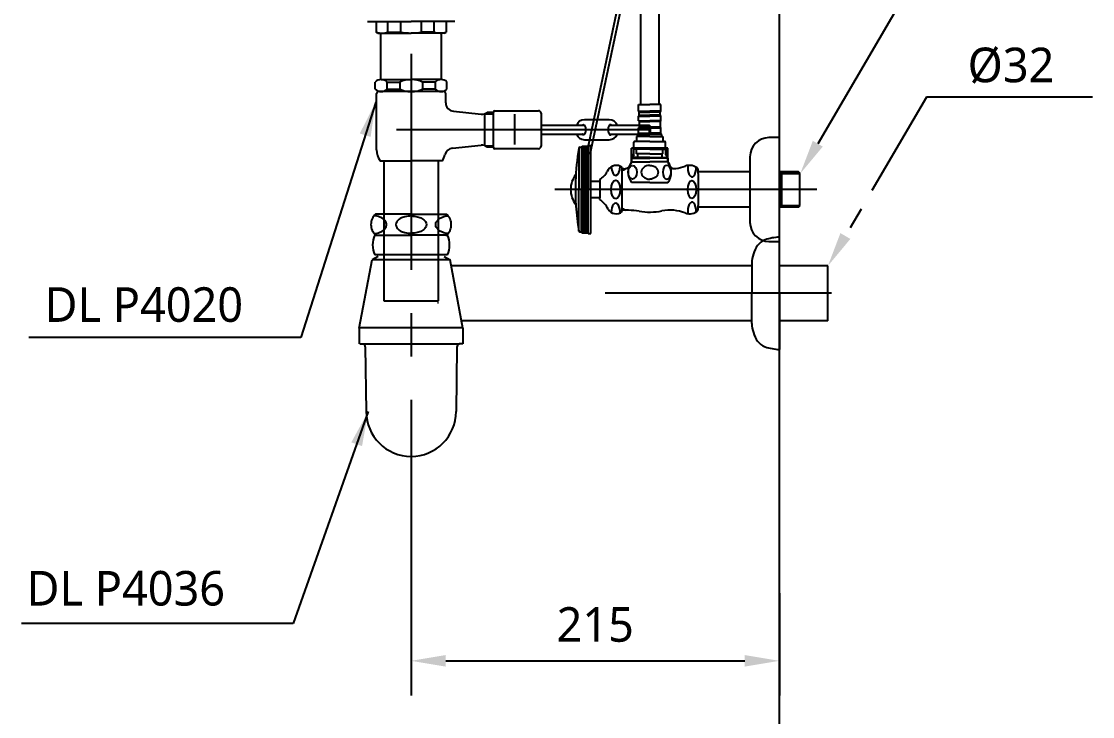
# Model space of a CAD drawing. Extents: x 572 to 8286, y -137 to 2100.
# Drawn here: x 6419 to 7038, y 309 to 711 of the extents above; entities that cross this region are included whole.
import ezdxf

# ---------------------------------------------------------------- set-up
doc = ezdxf.new("R2010")
doc.units = 0
doc.header["$LTSCALE"] = 50
doc.header["$MEASUREMENT"] = 0
doc.linetypes.add('CENTER', pattern=[2, 1.25, -0.25, 0.25, -0.25])
doc.layers.get('0').update_dxf_attribs({"linetype": 'CONTINUOUS'})
doc.layers.get('DEFPOINTS').update_dxf_attribs({"linetype": 'CONTINUOUS'})
for name, color, linetype in [('1', 1, 'CENTER'), ('3', 3, 'CONTINUOUS'), ('4', 4, 'CONTINUOUS'), ('6', 6, 'CONTINUOUS'), ('7', 7, 'CONTINUOUS'), ('CENTER', 2, 'CENTER')]:
    doc.layers.add(name, color=color, linetype=linetype)
doc.styles.add('GHS', font='romans', dxfattribs={"bigfont": 'ghs'})
doc.styles.get("Standard").update_dxf_attribs({"font": 'NanumGothic.ttf'})
doc.dimstyles.get("Standard").update_dxf_attribs({"dimtxt": 2.5, "dimasz": 2, "dimexe": 2, "dimexo": 1, "dimgap": 2, "dimtad": 1, "dimdec": 0, "dimlfac": 10, "dimrnd": 1, "dimzin": 0, "dimdsep": 46, "dimtxsty": 'Standard', "dimcen": 0, "dimclrd": 7, "dimclre": 7, "dimclrt": 2, "dimadec": 0, "dimazin": 0, "dimtfac": 1, "dimtdec": 0, "dimtofl": 0, "dimtmove": 0, "dimatfit": 3, "dimfxl": 0, "dimtolj": 1, "dimtzin": 0, "dimarcsym": 0})

# ---------------------------------------------------------------- blocks, each defined once
blk = doc.blocks.new('*D37')
at = {"layer": '3', "color": 3, "lineweight": -2}
for p, q in [((6643.93, 479.68), (6643.93, 321.4)), ((6856.93, 380.52), (6856.93, 321.4)), ((6663.93, 341.4), (6836.93, 341.4))]:
    blk.add_line(p, q, dxfattribs=at)
at = {"layer": '3', "color": 3}
for points in [[(6663.93, 344.73), (6663.93, 338.07), (6643.93, 341.4)], [(6836.93, 344.73), (6836.93, 338.07), (6856.93, 341.4)]]:
    blk.add_solid(points, dxfattribs=at)
at = {"layer": 'DEFPOINTS', "color": 0}
for p in [(6643.93, 479.68), (6856.93, 380.52), (6856.93, 341.4)]:
    blk.add_point(p, dxfattribs=at)
at = {"layer": '3', "color": 2, "insert": (6750.43, 362.29), "char_height": 20, "attachment_point": 5}
blk.add_mtext('\\A1;215', dxfattribs=at)

msp = doc.modelspace()

# ---------------------------------------------------------------- linework, layer by layer
at = {"color": 4}
for p, q in [((6613.93017, 533.68859), (6621.43017, 573.18859)), ((6624.83017, 575.18859), (6621.43017, 573.18859)), ((6666.43017, 573.18859), (6621.43017, 573.18859)), ((6664.93017, 576.09166), (6622.93017, 576.09166)), ((6663.03017, 575.18859), (6666.43017, 573.18859)), ((6673.93017, 533.68859), (6666.43017, 573.18859)), ((6613.93017, 534.18859), (6673.83523, 534.18859)), ((6613.93017, 533.68859), (6613.93017, 524.68859)), ((6673.93017, 533.68859), (6673.93017, 524.68859)), ((6614.30195, 524.68859), (6616.30195, 524.68859)), ((6616.30195, 524.68859), (6671.93017, 524.68859)), ((6617.43017, 522.88859), (6617.93017, 485.59166)), ((6670.43017, 522.7521), (6669.93017, 485.59166)), ((6673.93017, 524.68859), (6671.93017, 524.68859))]:
    msp.add_line(p, q, dxfattribs=at)
for centre, radius, start, end in [((6635.53017, 581.84166), 13.85, 155.47045254, 204.52954746), ((6652.33017, 581.84166), 13.85, 335.47045254, 24.52954746), ((6615.43017, 522.88859), 2, 0, 64.15806724), ((6672.43017, 522.7521), 2, 104.47751219, 180), ((6643.93017, 485.59166), 26, 180, 0)]:
    msp.add_arc(centre, radius, start, end, dxfattribs=at)
at = {"layer": '1', "linetype": 'ByBlock'}
msp.add_line((6856.93017, 133.87989), (6856.93017, 883.87989), dxfattribs=at)
at = {"layer": '1', "color": 3, "linetype": 'ByBlock'}
for p, q in [((6937.98966, 740.87088), (6879.15953, 640.38931)), ((7038.11229, 667.19808), (6942.07334, 667.19808))]:
    msp.add_line(p, q, dxfattribs=at)
at = {"layer": '1', "color": 3}
msp.add_line((6942.07334, 667.19808), (6895.12719, 587.01431), dxfattribs=at)
for points in [[(6882.0361, 638.70513), (6876.28296, 642.07349), (6869.05445, 623.12989)], [(6898.00376, 585.33013), (6892.25062, 588.69849), (6885.02212, 569.75489)]]:
    msp.add_solid(points, dxfattribs=at)
at = {"layer": '3'}
for p, q in [((6618.73804, 711.07989), (6623.73804, 711.07989)), ((6623.73804, 711.07989), (6643.93017, 711.07989)), ((6623.73804, 711.07989), (6623.73804, 704.95724)), ((6630.51282, 704.95724), (6630.51282, 711.07989)), ((6637.91349, 704.95724), (6637.91349, 711.07989)), ((6664.1223, 711.07989), (6643.93017, 711.07989)), ((6649.94686, 704.95724), (6649.94686, 711.07989)), ((6657.34752, 704.95724), (6657.34752, 711.07989)), ((6664.1223, 711.07989), (6664.1223, 704.95724)), ((6669.1223, 711.07989), (6664.1223, 711.07989)), ((6624.73804, 704.37989), (6623.73804, 704.95724)), ((6624.73804, 704.37989), (6626.13804, 704.37989)), ((6626.13804, 704.37989), (6643.93017, 704.37989)), ((6626.43017, 677.46865), (6626.43017, 704.37989)), ((6630.51282, 704.95724), (6637.91349, 704.95724)), ((6661.7223, 704.37989), (6643.93017, 704.37989)), ((6657.34752, 704.95724), (6649.94686, 704.95724)), ((6661.43017, 677.46865), (6661.43017, 704.37989)), ((6663.1223, 704.37989), (6661.7223, 704.37989)), ((6663.1223, 704.37989), (6664.1223, 704.95724)), ((6623.18648, 671.91767), (6623.18648, 676.03092)), ((6626.57387, 677.4743), (6643.68648, 677.4743)), ((6629.96126, 676.03092), (6637.36192, 676.03092)), ((6629.96126, 676.03092), (6629.96126, 671.91767)), ((6637.36192, 676.03092), (6637.36192, 671.91767)), ((6661.28648, 677.4743), (6644.17387, 677.4743)), ((6650.49842, 676.03092), (6650.49842, 671.91767)), ((6657.89908, 676.03092), (6650.49842, 676.03092)), ((6657.89908, 676.03092), (6657.89908, 671.91767)), ((6664.67387, 671.91767), (6664.67387, 676.03092)), ((6623.93017, 636.87195), (6623.93017, 669.4743)), ((6643.93017, 670.4743), (6624.93017, 670.4743)), ((6629.96126, 671.91767), (6637.36192, 671.91767)), ((6661.28648, 670.4743), (6643.93017, 670.4743)), ((6657.89908, 671.91767), (6650.49842, 671.91767)), ((6660.73017, 670.4743), (6661.28648, 670.4743)), ((6661.28648, 670.4743), (6661.68648, 670.4743)), ((6662.93017, 670.4743), (6661.43017, 670.4743)), ((6663.93017, 664.11006), (6663.93017, 669.4743)), ((6668.39751, 659.13851), (6684.43173, 657.42056)), ((6686.4604, 657.6743), (6691.56597, 657.6743)), ((6686.59949, 639.2243), (6686.59949, 657.7243)), ((6691.59137, 658.4743), (6687.93017, 658.4743)), ((6687.93017, 658.4743), (6687.93017, 657.6743)), ((6691.56597, 657.6743), (6691.56597, 658.6743)), ((6691.56597, 638.2743), (6691.56597, 657.6743)), ((6692.36597, 659.4743), (6717.56597, 659.4743)), ((6703.93017, 639.93638), (6703.93017, 657.3743)), ((6719.06597, 657.9743), (6719.06597, 652.20311)), ((6738.29929, 650.96776), (6718.85896, 650.97146)), ((6719.06597, 652.20311), (6719.06597, 638.9743)), ((6744.24898, 650.96663), (6738.29929, 650.96776)), ((6755.27142, 654.21453), (6744.21251, 654.21664)), ((6758.5578, 654.21391), (6755.27142, 654.21453)), ((6781.88454, 650.95947), (6758.5201, 650.96391)), ((6781.88359, 645.95947), (6781.88454, 650.95947)), ((6782.38445, 650.45938), (6781.88454, 650.95947)), ((6703.93017, 648.4743), (6635.43017, 648.48733)), ((6782.38407, 648.45938), (6703.93017, 648.4743)), ((6719.6578, 645.97131), (6744.24803, 645.96663)), ((6758.51915, 645.96391), (6781.88359, 645.95947)), ((6781.88359, 645.95947), (6782.38368, 646.45938)), ((6782.38368, 646.45938), (6782.38445, 650.45938)), ((6667.79905, 637.74596), (6684.43173, 639.52804)), ((6686.59949, 639.2243), (6691.56597, 639.2243)), ((6687.93017, 638.4743), (6687.93017, 639.2743)), ((6691.59137, 638.4743), (6687.93017, 638.4743)), ((6744.21033, 642.71664), (6755.53297, 642.71448)), ((6755.53297, 642.71448), (6758.55562, 642.71391)), ((6717.56597, 637.4743), (6692.36597, 637.4743)), ((6625.93017, 630.4743), (6643.93017, 630.4743)), ((6628.05517, 630.4743), (6628.05517, 549.4743)), ((6661.93017, 630.4743), (6643.93017, 630.4743)), ((6659.80517, 549.4743), (6659.80517, 630.4743)), ((6628.05517, 549.4743), (6659.80517, 549.4743)), ((6659.80517, 548.41285), (6659.10517, 548.41285))]:
    msp.add_line(p, q, dxfattribs=at)
for points in [[(6742.87567, 650.96689, -0.044238089), (6743.12785, 651.24624, -0.189273345), (6743.56241, 651.41676, -0.189273345), (6743.99691, 651.24608, -0.101058622), (6744.493, 650.55255, -0.059301535), (6744.76853, 649.66507, -0.045721536), (6744.87813, 648.46651, -0.045721536)], [(6759.89342, 650.96365, 0.044238089), (6759.64134, 651.2431, 0.189273345), (6759.20684, 651.41378, 0.189273345), (6758.77228, 651.24327, 0.101058622), (6758.27593, 650.54993, 0.059301535), (6758.00005, 649.66255, 0.045721536), (6757.89, 648.46403, 0.045721536)], [(6744.87813, 648.46651, -0.045721536), (6744.76808, 647.26799, -0.059301535), (6744.49221, 646.38062, -0.101058622), (6743.99585, 645.68728, -0.189273345), (6743.56129, 645.51676, -0.189273345), (6743.12679, 645.68744, -0.044238089), (6742.87472, 645.96689, -0.059301535)], [(6757.89, 648.46403, 0.045721536), (6757.9996, 647.26547, 0.059301535), (6758.27513, 646.378, 0.101058622), (6758.77122, 645.68447, 0.189273345), (6759.20572, 645.51378, 0.189273345), (6759.64028, 645.6843, 0.044238089), (6759.89246, 645.96365, 0.059301535)]]:
    msp.add_lwpolyline(points, format="xyb", dxfattribs=at)
for centre, radius, start, end in [((6627.12543, 714.5591), 10.18185, 250.56792502, 289.43207498), ((6643.73803, 733.83222), 29.45658, 258.59556617, 270.3737354), ((6644.12231, 733.83222), 29.45658, 269.6262646, 281.40443383), ((6660.73491, 714.5591), 10.18185, 250.56792502, 289.43207498), ((6626.57387, 672.7665), 4.70435, 43.94093732, 136.05906268), ((6643.46428, 663.86982), 13.60629, 89.06429532, 116.64718661), ((6644.39606, 663.86982), 13.60629, 63.35281339, 90.93570468), ((6661.28648, 672.7665), 4.70435, 43.94093732, 136.05906268), ((6626.57387, 675.1821), 4.70435, 223.94093732, 316.05906268), ((6624.93017, 669.4743), 1, 90, 180), ((6643.46428, 684.07878), 13.60629, 243.35281339, 270.93570468), ((6644.39606, 684.07878), 13.60629, 269.06429532, 296.64718661), ((6661.28648, 675.1821), 4.70435, 223.94093732, 316.05906268), ((6662.93017, 669.4743), 1, 0, 90), ((6668.93017, 664.11006), 5, 180, 263.88449643), ((6684.83863, 662.40398), 5, 265.33216468, 308.19271972), ((6692.36597, 658.6743), 0.8, 90, 180), ((6717.56597, 657.9743), 1.5, 0, 90), ((6744.21156, 649.21664), 5, 89.98910112, 159.501786), ((6758.55685, 649.21391), 5, 20.47641623, 89.98910112), ((6744.21128, 647.71664), 5, 200.47641623, 269.98910112), ((6758.55657, 647.71391), 5, 269.98910112, 339.501786), ((6684.83863, 634.54462), 5, 51.80728028, 94.66783532), ((6692.36597, 638.2743), 0.8, 180, 270), ((6717.56597, 638.9743), 1.5, 270, 0), ((6636.91858, 637.42088), 13, 182.42004342, 212.30000816), ((6650.94177, 637.42088), 13, 327.69999184, 345.040466), ((6668.33172, 632.77442), 5, 96.11547581, 165.04046432)]:
    msp.add_arc(centre, radius, start, end, dxfattribs=at)
at = {"layer": '4'}
for p, q in [((6627.68017, 599.59166), (6623.38867, 599.59166)), ((6627.68017, 599.59166), (6623.38867, 599.59166)), ((6643.93017, 599.59166), (6627.68017, 599.59166)), ((6643.93017, 599.59166), (6627.68017, 599.59166)), ((6643.93017, 599.59166), (6660.18017, 599.59166)), ((6643.93017, 599.59166), (6660.18017, 599.59166)), ((6660.18017, 599.59166), (6664.47167, 599.59166)), ((6660.18017, 599.59166), (6664.47167, 599.59166)), ((6623.78017, 587.59166), (6623.38867, 587.59166)), ((6623.78017, 587.59166), (6643.93017, 587.59166)), ((6664.08017, 587.59166), (6643.93017, 587.59166)), ((6664.08017, 587.59166), (6664.47167, 587.59166)), ((6856.93017, 553.87989), (6856.93017, 586.37989)), ((6840.95019, 571.27463), (6840.95019, 553.87989)), ((6840.95019, 569.75489), (6667.08214, 569.75489)), ((6885.02212, 569.75489), (6856.93017, 569.75489)), ((6885.02212, 538.00489), (6885.02212, 569.75489)), ((6887.02212, 553.87989), (6756.15919, 553.87989)), ((6840.95019, 536.48515), (6840.95019, 553.87989)), ((6856.93017, 553.87989), (6856.93017, 521.37989)), ((6840.95019, 538.00489), (6673.11062, 538.00489)), ((6885.02212, 538.00489), (6856.93017, 538.00489))]:
    msp.add_line(p, q, dxfattribs=at)
for points in [[(6629.73534, 593.59166, 0.15521739), (6629.14485, 595.44799, 0.106747244), (6627.08314, 597.33867, 0.07304301), (6624.31328, 598.45668, 0.028511088), (6622.58452, 598.7727, 0.05952259)], [(6635.64987, 595.3306, 0.327290453), (6635.64987, 591.85273, 0.106373385), (6637.67268, 590.05613, 0.071219107), (6640.37263, 589.00241, 0.057537424), (6643.93017, 588.59166, 0.057537424)], [(6643.93017, 598.59166, 0.057537424), (6640.37263, 598.18092, 0.071219107), (6637.67268, 597.1272, 0.106373365), (6635.64987, 595.3306, 0.159482965)], [(6643.93017, 598.59166, 0.057537424), (6640.37263, 598.18092, 0.071219107), (6637.67268, 597.1272, 0.106373365), (6635.64987, 595.3306, 0.159482965)], [(6643.93017, 598.59166, -0.057537424), (6647.48771, 598.18092, -0.071219107), (6650.18767, 597.1272, -0.106373365), (6652.21047, 595.3306, -0.159482965)], [(6643.93017, 598.59166, -0.057537424), (6647.48771, 598.18092, -0.071219107), (6650.18767, 597.1272, -0.106373365), (6652.21047, 595.3306, -0.159482965)], [(6652.21047, 595.3306, -0.327290453), (6652.21047, 591.85273, -0.106373385), (6650.18767, 590.05613, -0.071219107), (6647.48771, 589.00241, -0.057537424), (6643.93017, 588.59166, -0.057537424)], [(6658.125, 593.59166, -0.15521739), (6658.71549, 595.44799, -0.106747244), (6660.7772, 597.33867, -0.07304301), (6663.54706, 598.45668, -0.028511088), (6665.27582, 598.7727, -0.05952259)], [(6622.58452, 588.41063, 0.028511088), (6624.31328, 588.72665, 0.07304301), (6627.08314, 589.84466, 0.106747244), (6629.14485, 591.73534, 0.15521739), (6629.73534, 593.59166, 0.15521739)], [(6665.27582, 588.41063, -0.028511088), (6663.54706, 588.72665, -0.07304301), (6660.7772, 589.84466, -0.106747244), (6658.71549, 591.73534, -0.15521739), (6658.125, 593.59166, -0.15521739)]]:
    msp.add_lwpolyline(points, format="xyb", dxfattribs=at)
for centre, radius, start, end in [((6628.68017, 593.59166), 8, 131.40962211, 228.59037789), ((6659.18017, 593.59166), 8, 311.40962211, 48.59037789), ((6852.27465, 575.45805), 10, 111.1926769, 142.80345081), ((6858.43017, 556.41741), 30, 92.86598398, 109.00713612), ((6860.93017, 570.37989), 20, 146.20771163, 177.43591199), ((6860.93017, 537.37989), 20, 182.56408801, 213.79228837), ((6852.27465, 532.30173), 10, 217.19654919, 248.8073231), ((6858.43017, 551.34237), 30, 250.99286388, 267.13401602)]:
    msp.add_arc(centre, radius, start, end, dxfattribs=at)
at = {"layer": '6'}
for p, q in [((6741.60642, 638.37989), (6742.43017, 638.37989)), ((6742.43017, 638.37989), (6742.93017, 638.87989)), ((6742.43017, 638.37989), (6742.43017, 613.87989)), ((6742.93017, 638.87989), (6742.93017, 613.87989)), ((6742.93017, 638.87989), (6746.13017, 638.87989)), ((6742.93017, 638.46841), (6746.43017, 638.46841)), ((6746.43017, 639.17989), (6746.43017, 639.37989)), ((6746.43017, 639.37989), (6747.93017, 639.37989)), ((6746.43017, 639.17989), (6746.43017, 613.87989)), ((6747.93017, 638.37989), (6747.93017, 639.37989)), ((6747.93017, 613.87989), (6747.93017, 638.37989)), ((6856.93017, 643.87989), (6850.93017, 643.87989)), ((6856.93017, 583.87989), (6856.93017, 643.87989)), ((6741.01499, 637.87989), (6741.01499, 613.87989)), ((6742.93017, 637.46841), (6746.43017, 637.46841)), ((6742.93017, 636.46841), (6746.43017, 636.46841)), ((6742.93017, 635.46841), (6746.43017, 635.46841)), ((6742.93017, 634.46841), (6746.43017, 634.46841)), ((6742.93017, 633.46841), (6746.43017, 633.46841)), ((6742.93017, 632.46841), (6746.43017, 632.46841)), ((6792.43017, 637.87989), (6771.43017, 637.87989)), ((6771.43017, 630.37989), (6771.43017, 637.87989)), ((6772.68017, 633.87989), (6771.43017, 631.71483)), ((6772.68017, 633.87989), (6771.43017, 633.87989)), ((6772.68017, 633.87989), (6772.68017, 637.87989)), ((6791.18017, 633.87989), (6791.18017, 637.87989)), ((6791.18017, 633.87989), (6792.43017, 631.71483)), ((6792.43017, 633.87989), (6791.18017, 633.87989)), ((6792.43017, 629.96826), (6792.43017, 637.87989)), ((6839.93017, 632.87989), (6839.93017, 594.87989)), ((6742.93017, 631.46841), (6746.43017, 631.46841)), ((6742.93017, 630.46841), (6746.43017, 630.46841)), ((6742.93017, 629.46841), (6746.43017, 629.46841)), ((6742.93017, 628.46841), (6746.43017, 628.46841)), ((6742.93017, 627.46841), (6746.43017, 627.46841)), ((6742.93017, 626.46841), (6746.43017, 626.46841)), ((6766.01677, 625.87989), (6766.01677, 626.60061)), ((6766.01677, 601.87989), (6766.01677, 625.87989)), ((6766.93017, 625.87989), (6766.01677, 625.87989)), ((6766.93017, 625.12989), (6768.22921, 626.07147)), ((6766.93017, 625.12989), (6766.93017, 625.87989)), ((6809.9313, 623.13102), (6809.9313, 625.87878)), ((6742.93017, 625.46841), (6746.43017, 625.46841)), ((6742.93017, 624.46841), (6746.43017, 624.46841)), ((6742.93017, 623.46841), (6746.43017, 623.46841)), ((6742.93017, 622.46841), (6746.43017, 622.46841)), ((6742.93017, 621.46841), (6746.43017, 621.46841)), ((6742.93017, 620.46841), (6746.43017, 620.46841)), ((6753.01677, 619.61223), (6753.01677, 618.62989)), ((6757.90336, 625.2014), (6757.351, 624.24468)), ((6766.93017, 625.12989), (6766.01677, 625.12989)), ((6839.93017, 624.12989), (6809.93017, 624.12989)), ((6809.93017, 623.12989), (6809.93017, 604.62989)), ((6867.93017, 624.12989), (6856.93017, 624.12989)), ((6856.93017, 623.51293), (6856.93017, 604.2475)), ((6858.43017, 623.12989), (6857.43017, 624.12989)), ((6858.43017, 603.62989), (6858.43017, 624.12989)), ((6858.43017, 623.12989), (6868.93017, 623.12989)), ((6868.93017, 623.12989), (6867.93017, 624.12989)), ((6868.80589, 604.62989), (6868.80589, 623.12989)), ((6878.58999, 613.87989), (6727.04809, 613.87989)), ((6741.01499, 589.87989), (6741.01499, 613.87989)), ((6742.43017, 589.37989), (6742.43017, 613.87989)), ((6742.93017, 619.46841), (6746.43017, 619.46841)), ((6742.93017, 618.46841), (6746.43017, 618.46841)), ((6742.93017, 617.46841), (6746.43017, 617.46841)), ((6742.93017, 616.46841), (6746.43017, 616.46841)), ((6742.93017, 615.46841), (6746.43017, 615.46841)), ((6742.93017, 614.46841), (6746.43017, 614.46841)), ((6742.93017, 588.87989), (6742.93017, 613.87989)), ((6746.43017, 588.57989), (6746.43017, 613.87989)), ((6753.01677, 618.62989), (6747.93017, 618.62989)), ((6747.93017, 588.37989), (6747.93017, 613.87989)), ((6753.01677, 618.62989), (6753.01677, 609.12989)), ((6742.93017, 613.29137), (6746.43017, 613.29137)), ((6742.93017, 612.29137), (6746.43017, 612.29137)), ((6742.93017, 611.29137), (6746.43017, 611.29137)), ((6742.93017, 610.29137), (6746.43017, 610.29137)), ((6742.93017, 609.29137), (6746.43017, 609.29137)), ((6742.93017, 608.29137), (6746.43017, 608.29137)), ((6742.93017, 607.29137), (6746.43017, 607.29137)), ((6753.01677, 609.12989), (6747.93017, 609.12989)), ((6753.01677, 608.14755), (6753.01677, 609.12989)), ((6742.93017, 606.29137), (6746.43017, 606.29137)), ((6742.93017, 605.29137), (6746.43017, 605.29137)), ((6742.93017, 604.29137), (6746.43017, 604.29137)), ((6742.93017, 603.29137), (6746.43017, 603.29137)), ((6742.93017, 602.29137), (6746.43017, 602.29137)), ((6742.93017, 601.29137), (6746.43017, 601.29137)), ((6757.90336, 602.55838), (6757.351, 603.5151)), ((6766.93017, 602.62989), (6766.01677, 602.62989)), ((6769.64196, 601.87989), (6766.01677, 601.87989)), ((6766.01677, 601.15918), (6766.01677, 601.87989)), ((6766.93017, 602.62989), (6768.22921, 601.87989)), ((6766.93017, 601.87989), (6766.93017, 602.62989)), ((6809.93017, 601.87989), (6809.93017, 604.62989)), ((6809.93017, 603.62989), (6809.93017, 603.44815)), ((6839.93017, 603.62989), (6809.93017, 603.62989)), ((6809.93017, 601.87989), (6809.93017, 603.44815)), ((6867.93017, 603.62989), (6856.93017, 603.62989)), ((6857.43017, 603.62989), (6858.43017, 604.62989)), ((6858.43017, 604.62989), (6868.93017, 604.62989)), ((6867.93017, 603.62989), (6868.93017, 604.62989)), ((6742.93017, 600.29137), (6746.43017, 600.29137)), ((6742.93017, 599.29137), (6746.43017, 599.29137)), ((6742.93017, 598.29137), (6746.43017, 598.29137)), ((6742.93017, 597.29137), (6746.43017, 597.29137)), ((6742.93017, 596.29137), (6746.43017, 596.29137)), ((6742.93017, 595.29137), (6746.43017, 595.29137)), ((6741.60642, 589.37989), (6742.43017, 589.37989)), ((6742.43017, 589.37989), (6742.93017, 588.87989)), ((6742.93017, 594.29137), (6746.43017, 594.29137)), ((6742.93017, 593.29137), (6746.43017, 593.29137)), ((6742.93017, 592.29137), (6746.43017, 592.29137)), ((6742.93017, 591.29137), (6746.43017, 591.29137)), ((6742.93017, 590.29137), (6746.43017, 590.29137)), ((6742.93017, 589.29137), (6746.43017, 589.29137)), ((6742.93017, 588.87989), (6746.13017, 588.87989)), ((6746.43017, 588.37989), (6746.43017, 588.57989)), ((6746.43017, 588.37989), (6747.93017, 588.37989)), ((6850.93017, 583.87989), (6856.93017, 583.87989))]:
    msp.add_line(p, q, dxfattribs=at)
for centre, radius, start, end in [((6741.60642, 637.67989), 0.7, 90, 170.50659), ((6746.13017, 639.17989), 0.3, 270, 0), ((6850.93017, 632.87989), 11, 90, 180), ((6883.93017, 613.87989), 145, 170.50659, 178.05685792), ((6762.54264, 622.52292), 5.35697, 49.56943438, 150), ((6766.93017, 630.37989), 4.5, 270, 0), ((6796.43017, 629.96826), 4, 180, 277.71167846), ((6793.63534, 650.6076), 24.82771, 277.71167846, 290.96613747), ((6805.02381, 620.88714), 7, 45.48706364, 110.96613747), ((6750.1844, 613.83456), 14, 141.78592674, 179.75272851), ((6745.22664, 631.24468), 14, 303.80982041, 330), ((6750.1844, 613.9554), 14, 180.24727149, 218.21407326), ((6883.93017, 613.87989), 145, 178.05685792, 189.49341), ((6745.22664, 596.5151), 14, 30, 56.19017959), ((6762.54264, 605.23686), 5.35697, 210, 310.43056562), ((6769.64197, 563.87989), 38, 80.69517649, 90.00000262), ((6781.93017, 638.87989), 38, 260.69517447, 280.73727399), ((6793.63534, 577.15218), 24.82771, 69.03386253, 100.73727502), ((6805.02381, 606.87264), 7, 249.03386253, 314.5), ((6850.93017, 594.87989), 11, 180, 270), ((6741.60642, 590.07989), 0.7, 189.49341, 270), ((6746.13017, 588.57989), 0.3, 0, 90)]:
    msp.add_arc(centre, radius, start, end, dxfattribs=at)
for centre, major_axis, ratio, start_param, end_param in [((6762.25152, 627.47217), (0, -5.39901), 0.478204164, 4.790779575, 7.834250848), ((6806.36911, 626.38479), (0, -5.21778), 0.460090084, 4.433610919, 7.934687634), ((6762.25152, 600.55945), (0, -5.39901), 0.478204164, 1.540107538, 4.68362008), ((6806.36911, 601.4656), (0, -5.21778), 0.460090084, 1.472185923, 5.009627066)]:
    msp.add_ellipse(centre, major_axis=major_axis, ratio=ratio, start_param=start_param, end_param=end_param, dxfattribs=at)
for centre, major_axis, ratio in [((6762.25152, 613.87989), (0, -5.39901), 0.478204164), ((6806.36911, 613.87989), (0, -5.21778), 0.460090084)]:
    msp.add_ellipse(centre, major_axis=major_axis, ratio=ratio, dxfattribs=at)
at = {"layer": '7'}
for p, q in [((6784.00126, 816.86389), (6745.43469, 634.55282)), ((6786.02574, 816.97228), (6747.34855, 634.14795)), ((6776.68017, 721.2654), (6776.68017, 662.97989)), ((6787.18017, 721.2654), (6787.18017, 662.97989)), ((6775.43017, 662.97989), (6781.93017, 662.97989)), ((6775.43017, 659.15146), (6775.43017, 662.97989)), ((6788.43017, 662.97989), (6781.93017, 662.97989)), ((6788.43017, 659.15146), (6788.43017, 662.97989)), ((6775.43017, 659.15146), (6781.93017, 659.15146)), ((6775.43017, 659.15146), (6775.93017, 658.65146)), ((6775.43017, 656.30832), (6775.93017, 656.80832)), ((6775.93017, 658.65146), (6781.93017, 658.65146)), ((6775.93017, 656.80832), (6775.93017, 658.65146)), ((6775.93017, 656.80832), (6781.93017, 656.80832)), ((6788.43017, 659.15146), (6781.93017, 659.15146)), ((6787.93017, 658.65146), (6781.93017, 658.65146)), ((6787.93017, 656.80832), (6781.93017, 656.80832)), ((6788.43017, 659.15146), (6787.93017, 658.65146)), ((6787.93017, 656.80832), (6787.93017, 658.65146)), ((6788.43017, 656.30832), (6787.93017, 656.80832)), ((6775.43017, 656.30832), (6781.93017, 656.30832)), ((6775.43017, 653.65146), (6775.43017, 656.30832)), ((6775.43017, 653.65146), (6781.93017, 653.65146)), ((6775.43017, 653.65146), (6775.93017, 653.15146)), ((6775.93017, 653.15146), (6781.93017, 653.15146)), ((6775.93017, 653.15146), (6775.93017, 649.97989)), ((6788.43017, 656.30832), (6781.93017, 656.30832)), ((6788.43017, 653.65146), (6781.93017, 653.65146)), ((6787.93017, 653.15146), (6781.93017, 653.15146)), ((6788.43017, 653.65146), (6787.93017, 653.15146)), ((6787.93017, 653.15146), (6787.93017, 649.97989)), ((6788.43017, 653.65146), (6788.43017, 656.30832)), ((6781.93017, 644.47989), (6774.33017, 644.47989)), ((6774.33017, 644.47989), (6774.33017, 641.72989)), ((6774.93017, 644.47989), (6774.93017, 645.67989)), ((6777.68017, 645.97989), (6775.23017, 645.97989)), ((6775.93017, 649.97989), (6775.43017, 649.47989)), ((6781.93017, 649.47989), (6775.43017, 649.47989)), ((6775.43017, 646.47989), (6775.43017, 649.47989)), ((6775.43017, 646.47989), (6781.93017, 646.47989)), ((6775.93017, 649.97989), (6781.93017, 649.97989)), ((6781.93017, 645.97989), (6775.93017, 645.97989)), ((6777.68017, 645.97989), (6777.68017, 646.47989)), ((6787.93017, 649.97989), (6781.93017, 649.97989)), ((6781.93017, 649.47989), (6788.43017, 649.47989)), ((6788.43017, 646.47989), (6781.93017, 646.47989)), ((6781.93017, 645.97989), (6787.93017, 645.97989)), ((6781.93017, 644.47989), (6789.53017, 644.47989)), ((6786.18017, 645.97989), (6786.18017, 646.47989)), ((6786.18017, 645.97989), (6788.63017, 645.97989)), ((6787.93017, 649.97989), (6788.43017, 649.47989)), ((6788.43017, 646.47989), (6788.43017, 649.47989)), ((6788.93017, 644.47989), (6788.93017, 645.67989)), ((6789.53017, 644.47989), (6789.53017, 641.72989)), ((6772.83017, 637.72989), (6772.83017, 641.22989)), ((6781.93017, 641.72989), (6773.33017, 641.72989)), ((6781.93017, 641.72989), (6790.53017, 641.72989)), ((6791.03017, 637.72989), (6791.03017, 641.22989)), ((6771.93017, 632.47989), (6771.43017, 631.97989)), ((6781.93017, 632.47989), (6771.93017, 632.47989)), ((6781.93017, 637.22989), (6773.33017, 637.22989)), ((6774.33017, 634.47989), (6774.33017, 637.22989)), ((6781.93017, 634.47989), (6774.33017, 634.47989)), ((6774.93017, 634.47989), (6774.93017, 632.97989)), ((6781.93017, 632.47989), (6776.48017, 632.47989)), ((6781.93017, 637.22989), (6790.53017, 637.22989)), ((6781.93017, 634.47989), (6789.53017, 634.47989)), ((6781.93017, 632.47989), (6787.38017, 632.47989)), ((6781.93017, 632.47989), (6791.93017, 632.47989)), ((6788.93017, 634.47989), (6788.93017, 632.97989)), ((6789.53017, 634.47989), (6789.53017, 637.22989)), ((6791.93017, 632.47989), (6792.43017, 631.97989)), ((6771.43017, 631.97989), (6781.93017, 631.97989)), ((6771.43017, 631.97989), (6771.43017, 629.87989)), ((6771.43017, 629.87989), (6781.93017, 629.87989)), ((6792.43017, 631.97989), (6781.93017, 631.97989)), ((6792.43017, 629.87989), (6781.93017, 629.87989)), ((6792.43017, 631.97989), (6792.43017, 629.87989)), ((6781.93017, 617.87989), (6771.43017, 617.87989)), ((6781.93017, 617.87989), (6792.43017, 617.87989))]:
    msp.add_line(p, q, dxfattribs=at)
for centre, radius, start, end in [((6775.23017, 645.67989), 0.3, 90, 180), ((6788.63017, 645.67989), 0.3, 0, 90), ((6773.33017, 641.22989), 0.5, 90, 180), ((6790.53017, 641.22989), 0.5, 0, 90), ((6773.33017, 637.72989), 0.5, 180, 270), ((6774.43017, 632.97989), 0.5, 270, 360), ((6789.43017, 632.97989), 0.5, 180, 270), ((6790.53017, 637.72989), 0.5, 270, 0), ((6779.43017, 623.87989), 10, 143.13010235, 216.86989765), ((6784.43017, 623.87989), 10, 323.13010235, 36.86989765)]:
    msp.add_arc(centre, radius, start, end, dxfattribs=at)
msp.add_ellipse((6771.97088, 623.87989), major_axis=(0, 4), ratio=0.612372458, dxfattribs=at)
msp.add_ellipse((6781.93017, 623.87989), major_axis=(4.89898, 0), ratio=0.816496611, start_param=1.570796212, end_param=4.712388715, dxfattribs=at)
at = {"layer": '7', "extrusion": (0, 0, -1)}
msp.add_ellipse((6781.93017, 623.87989), major_axis=(-4.89898, 0), ratio=0.816496611, start_param=1.570796212, end_param=4.712388715, dxfattribs=at)
msp.add_ellipse((6791.88946, 623.87989), major_axis=(0, 4), ratio=0.612372458, dxfattribs=at)
at = {"layer": 'CENTER', "color": 1, "linetype": 'CENTER', "ltscale": 2}
msp.add_line((6643.93017, 892.37989), (6643.93017, 437.76589), dxfattribs=at)

# ---------------------------------------------------------------- texts
at = {"color": 2, "char_height": 20, "attachment_point": 1, "style": 'GHS'}
for s, insert in [('{\\fNanumGothic|b0|i0|c129|p50;DL P4020}', (6431.91332, 557.37913)), ('{\\fNanumGothic|b0|i0|c129|p50;DL P4036}', (6421.50144, 393.34934))]:
    msp.add_mtext_dynamic_manual_height_columns(s, width=158.3659725, gutter_width=13.505, heights=[0], dxfattribs=dict(at, insert=insert))
at = {"layer": '1', "color": 2, "insert": (6990.93116, 685.48829), "char_height": 20, "attachment_point": 5}
msp.add_mtext('%%C32', dxfattribs=at)

# ---------------------------------------------------------------- dimensions: what is measured, and where the dimension line sits
at = {"layer": '3'}
dim = msp.add_linear_dim(base=(6856.93017, 341.39897), p1=(6643.93017, 479.68104), p2=(6856.93017, 380.5205), text='215', dimstyle='Standard', override={"dimtxt": 20, "dimasz": 20, "dimexe": 20, "dimexo": 0, "dimgap": 10, "dimdec": 4, "dimlfac": 1, "dimzin": 8, "dimclrd": 3, "dimclre": 3, "dimtdec": 4}, dxfattribs=at)
dim.commit()
dim.dimension.update_dxf_attribs({"geometry": '*D37', "text_midpoint": (6750.43017, 362.28595)})

# ---------------------------------------------------------------- leaders
for points in [[(6623.43891, 664.37531), (6580.12863, 528.25185), (6422.84798, 528.25185)], [(6619.09656, 485.48704), (6575.78627, 362.89319), (6418.50562, 362.89319)]]:
    msp.add_leader(points, dimstyle='Standard', override={"dimtxt": 25, "dimasz": 20, "dimexe": 10, "dimexo": 8, "dimgap": 10, "dimtad": 0, "dimdec": 4, "dimlfac": 1, "dimzin": 8, "dimclrd": 3, "dimclre": 3, "dimtdec": 4, "dimarcsym": 1})

doc.saveas('drawing.dxf')
